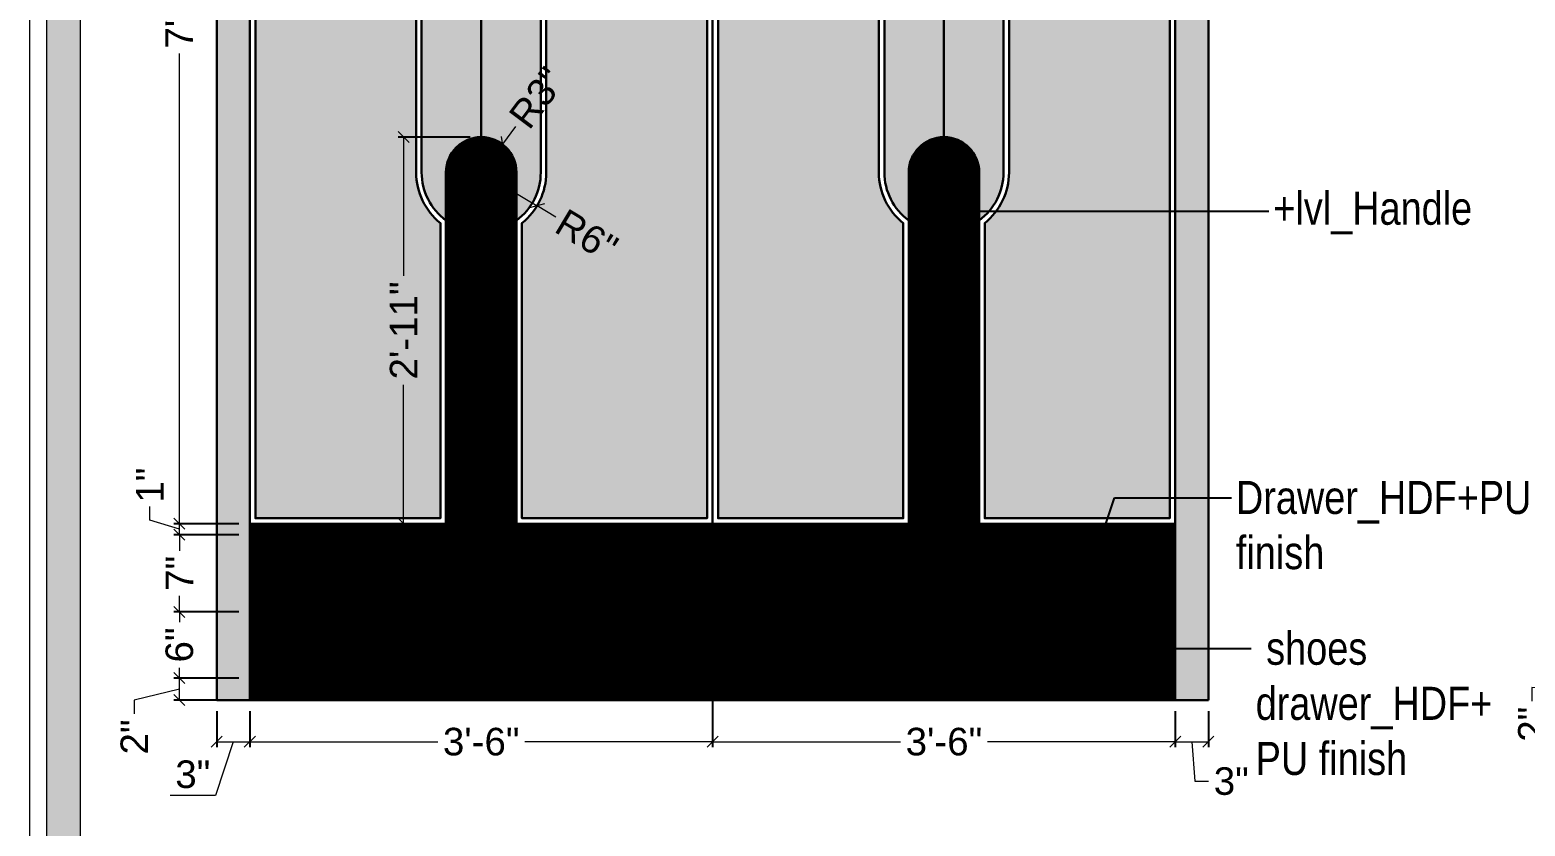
# Model space of a CAD drawing. Header units: millimetres. Extents: x 56222 to 3066687, y -650199 to -121287.
# Drawn here: x 138097.3 to 138233, y -182938.2 to -182865.9 of the extents above; entities that cross this region are included whole.
import ezdxf
from ezdxf import colors
from ezdxf.entities.mleader import LeaderData, LeaderLine
from ezdxf.math import Vec2, Vec3

# ---------------------------------------------------------------- set-up
doc = ezdxf.new("R2010")
doc.units = ezdxf.units.MM
doc.header["$MEASUREMENT"] = 0
doc.header["$PDMODE"] = 35
doc.linetypes.add('DASHEDX2', pattern=[1.5, 1, -0.5])
doc.layers.get('Defpoints').update_dxf_attribs({"color": 220})
doc.layers.add('AR HATCH-7', color=7, linetype='Continuous')
for name, color, linetype, lineweight in [('dim05', 1, 'Continuous', 13), ('Dimension', 10, 'DASHEDX2', 20), ('FURNITURE', 32, 'Continuous', 9), ('Text', 7, 'Continuous', 15), ('wall', 7, 'Continuous', 30)]:
    doc.layers.add(name, color=color, linetype=linetype, lineweight=lineweight)
doc.styles.add('Arial', font='arial.ttf')
doc.styles.get("Standard").update_dxf_attribs({"font": 'arial.ttf', "height": 6})
doc.styles.add('style4', font='ARIALN.TTF')
doc.dimstyles.new('ISO-25', dxfattribs={"dimtxt": 2.5, "dimasz": 1, "dimexe": 0.5, "dimexo": 1, "dimtad": 0, "dimdec": 1, "dimlunit": 4, "dimtxsty": 'Standard', "dimblk": 'OBLIQUE', "dimcen": 2.5, "dimclrd": 1, "dimclre": 1, "dimclrt": 5, "dimadec": 0, "dimazin": 0, "dimtfac": 1, "dimtdec": 1, "dimtmove": 0, "dimatfit": 3, "dimfxl": 1, "dimlwd": -1, "dimarcsym": 0})
pattern_1 = [(45, (5504.650795535737, 1065.256450134882), (-0.08838834764831845, 0.08838834764831845), [])]

# ---------------------------------------------------------------- blocks, each defined once
blk = doc.blocks.new('_Oblique')
at = {"layer": 'wall', "color": 0, "lineweight": -2}
blk.add_line((-0.5, -0.5), (0.5, 0.5), dxfattribs=at)
blk = doc.blocks.new('*D1042')
at = {"layer": 'Defpoints', "color": 0, "lineweight": 30, "transparency": 16777216}
for p in [(138159.2988874825, -182924.7510904021), (138117.2988874825, -182926.7510904022), (138159.2988874825, -182930.534519313)]:
    blk.add_point(p, dxfattribs=at)
at = {"layer": 'dim05', "color": 1, "linetype": 'Continuous', "lineweight": -2, "transparency": 16777216}
for p, q in [((138159.2988874825, -182925.7510904021), (138159.2988874825, -182931.034519313)), ((138117.2988874825, -182927.7510904022), (138117.2988874825, -182931.034519313))]:
    blk.add_line(p, q, dxfattribs=at)
at = {"layer": 'dim05', "color": 1, "linetype": 'Continuous', "transparency": 16777216}
for p, q in [((138117.2988874825, -182930.534519313), (138134.3519229531, -182930.534519313)), ((138159.2988874825, -182930.534519313), (138142.2458520118, -182930.534519313))]:
    blk.add_line(p, q, dxfattribs=at)
at = {"layer": 'dim05', "color": 1, "transparency": 16777216, "rotation": 180}
blk.add_blockref('_Oblique', (138117.2988874825, -182930.534519313), dxfattribs=at)
at = {"layer": 'dim05', "color": 1, "transparency": 16777216}
blk.add_blockref('_Oblique', (138159.2988874825, -182930.534519313), dxfattribs=at)
at = {"layer": 'dim05', "color": 5, "lineweight": 25, "transparency": 16777216, "insert": (138138.2988874825, -182930.534519313), "char_height": 2.5, "attachment_point": 5, "style": 'Arial'}
blk.add_mtext('3\'-6"', dxfattribs=at)
blk = doc.blocks.new('*D1043')
at = {"layer": 'Defpoints', "color": 0, "lineweight": 30, "transparency": 16777216}
for p in [(138159.2988874825, -182924.7510904021), (138201.2988874825, -182926.7510904021), (138201.2988874825, -182930.534519313)]:
    blk.add_point(p, dxfattribs=at)
at = {"layer": 'dim05', "color": 1, "linetype": 'Continuous', "lineweight": -2, "transparency": 16777216}
for p, q in [((138159.2988874825, -182925.7510904021), (138159.2988874825, -182931.034519313)), ((138201.2988874825, -182927.7510904021), (138201.2988874825, -182931.034519313))]:
    blk.add_line(p, q, dxfattribs=at)
at = {"layer": 'dim05', "color": 1, "linetype": 'Continuous', "transparency": 16777216}
for p, q in [((138159.2988874825, -182930.534519313), (138176.3519229531, -182930.534519313)), ((138201.2988874825, -182930.534519313), (138184.2458520118, -182930.534519313))]:
    blk.add_line(p, q, dxfattribs=at)
at = {"layer": 'dim05', "color": 1, "transparency": 16777216, "rotation": 180}
blk.add_blockref('_Oblique', (138159.2988874825, -182930.534519313), dxfattribs=at)
at = {"layer": 'dim05', "color": 1, "transparency": 16777216}
blk.add_blockref('_Oblique', (138201.2988874825, -182930.534519313), dxfattribs=at)
at = {"layer": 'dim05', "color": 5, "lineweight": 25, "transparency": 16777216, "insert": (138180.2988874825, -182930.534519313), "char_height": 2.5, "attachment_point": 5, "style": 'Arial'}
blk.add_mtext('3\'-6"', dxfattribs=at)
blk = doc.blocks.new('*D1044')
at = {"layer": 'Defpoints', "color": 0, "lineweight": 30, "transparency": 16777216}
for p in [(138201.2988874825, -182926.7510904021), (138204.2988874825, -182926.7510904021), (138204.2988874825, -182930.534519313)]:
    blk.add_point(p, dxfattribs=at)
at = {"layer": 'dim05', "color": 1, "linetype": 'Continuous', "lineweight": -2, "transparency": 16777216}
for p, q in [((138201.2988874825, -182927.7510904021), (138201.2988874825, -182931.034519313)), ((138204.2988874825, -182927.7510904021), (138204.2988874825, -182931.034519313))]:
    blk.add_line(p, q, dxfattribs=at)
at = {"layer": 'dim05', "color": 1, "linetype": 'Continuous', "transparency": 16777216}
for p, q in [((138201.2988874825, -182930.534519313), (138204.2988874825, -182930.534519313)), ((138202.7988874825, -182930.534519313), (138203.0680811604, -182934.1165937157)), ((138203.0680811604, -182934.1165937157), (138204.3180811604, -182934.1165937157))]:
    blk.add_line(p, q, dxfattribs=at)
at = {"layer": 'dim05', "color": 1, "transparency": 16777216, "rotation": 180}
blk.add_blockref('_Oblique', (138201.2988874825, -182930.534519313), dxfattribs=at)
at = {"layer": 'dim05', "color": 1, "transparency": 16777216}
blk.add_blockref('_Oblique', (138204.2988874825, -182930.534519313), dxfattribs=at)
at = {"layer": 'dim05', "color": 5, "lineweight": 25, "transparency": 16777216, "insert": (138206.3789611058, -182934.1165937157), "char_height": 2.5, "attachment_point": 5, "style": 'Arial'}
blk.add_mtext('3"', dxfattribs=at)
blk = doc.blocks.new('*D1096')
at = {"layer": 'Defpoints', "color": 0, "lineweight": 30, "transparency": 16777216}
for p in [(138236.3520301566, -182924.7510904022), (138242.2871640475, -182924.7510904022), (138242.2871640475, -182926.7510904022)]:
    blk.add_point(p, dxfattribs=at)
at = {"layer": 'dim05', "color": 1, "linetype": 'Continuous', "lineweight": -2, "transparency": 16777216}
for p, q in [((138241.2871640475, -182924.7510904022), (138235.8520301566, -182924.7510904022)), ((138241.2871640475, -182926.7510904022), (138235.8520301566, -182926.7510904022))]:
    blk.add_line(p, q, dxfattribs=at)
at = {"layer": 'dim05', "color": 1, "linetype": 'Continuous', "transparency": 16777216}
for p, q in [((138236.3520301566, -182926.7510904022), (138236.3520301566, -182924.7510904022)), ((138236.3520301566, -182925.7510904022), (138233.6594141945, -182925.6102940507)), ((138233.6594141945, -182925.6102940507), (138233.6594141945, -182926.8602940507))]:
    blk.add_line(p, q, dxfattribs=at)
at = {"layer": 'dim05', "color": 1, "transparency": 16777216}
for p, rotation in [((138236.3520301566, -182924.7510904022), 90), ((138236.3520301566, -182926.7510904022), 270)]:
    blk.add_blockref('_Oblique', p, dxfattribs=dict(at, rotation=rotation))
at = {"layer": 'dim05', "color": 5, "lineweight": 25, "transparency": 16777216, "insert": (138233.6594141944, -182928.9433431639), "char_height": 2.5, "attachment_point": 5, "rotation": 90, "style": 'Arial'}
blk.add_mtext('2"', dxfattribs=at)
blk = doc.blocks.new('*D1066')
at = {"layer": 'Defpoints', "color": 0, "lineweight": 30, "transparency": 16777216}
for p in [(138110.9091439591, -182924.7510904022), (138117.2988874825, -182924.7510904022), (138117.2988874825, -182926.7510904022)]:
    blk.add_point(p, dxfattribs=at)
at = {"layer": 'dim05', "color": 1, "linetype": 'Continuous', "lineweight": -2, "transparency": 16777216}
for p, q in [((138116.2988874825, -182924.7510904022), (138110.4091439591, -182924.7510904022)), ((138116.2988874825, -182926.7510904022), (138110.4091439591, -182926.7510904022))]:
    blk.add_line(p, q, dxfattribs=at)
at = {"layer": 'dim05', "color": 1, "linetype": 'Continuous', "transparency": 16777216}
for p, q in [((138110.9091439591, -182926.7510904022), (138110.9091439591, -182924.7510904022)), ((138110.9091439591, -182925.7510904022), (138106.8113378726, -182926.7629239599)), ((138106.8113378726, -182926.7629239599), (138106.8113378726, -182928.0129239599))]:
    blk.add_line(p, q, dxfattribs=at)
at = {"layer": 'dim05', "color": 1, "transparency": 16777216}
for p, rotation in [((138110.9091439591, -182924.7510904022), 90), ((138110.9091439591, -182926.7510904022), 270)]:
    blk.add_blockref('_Oblique', p, dxfattribs=dict(at, rotation=rotation))
at = {"layer": 'dim05', "color": 5, "lineweight": 25, "transparency": 16777216, "insert": (138106.8113378725, -182930.0959730731), "char_height": 2.5, "attachment_point": 5, "rotation": 90, "style": 'Arial'}
blk.add_mtext('2"', dxfattribs=at)
blk = doc.blocks.new('*D1067')
at = {"layer": 'Defpoints', "color": 0, "lineweight": 30, "transparency": 16777216}
for p in [(138114.2988874825, -182926.7510904022), (138117.2988874825, -182926.7510904022), (138117.2988874825, -182930.534519313)]:
    blk.add_point(p, dxfattribs=at)
at = {"layer": 'dim05', "color": 1, "linetype": 'Continuous', "lineweight": -2, "transparency": 16777216}
for p, q in [((138114.2988874825, -182927.7510904022), (138114.2988874825, -182931.034519313)), ((138117.2988874825, -182927.7510904022), (138117.2988874825, -182931.034519313))]:
    blk.add_line(p, q, dxfattribs=at)
at = {"layer": 'dim05', "color": 1, "linetype": 'Continuous', "transparency": 16777216}
for p, q in [((138115.7988874825, -182930.534519313), (138114.1857433036, -182935.3981172646)), ((138114.2988874825, -182930.534519313), (138117.2988874825, -182930.534519313)), ((138114.1857433036, -182935.3981172646), (138110.0639834127, -182935.3981172646))]:
    blk.add_line(p, q, dxfattribs=at)
at = {"layer": 'dim05', "color": 1, "transparency": 16777216, "rotation": 180}
blk.add_blockref('_Oblique', (138114.2988874825, -182930.534519313), dxfattribs=at)
at = {"layer": 'dim05', "color": 1, "transparency": 16777216}
blk.add_blockref('_Oblique', (138117.2988874825, -182930.534519313), dxfattribs=at)
at = {"layer": 'dim05', "color": 5, "lineweight": 25, "transparency": 16777216, "insert": (138112.1248633582, -182933.4958321349), "char_height": 2.5, "attachment_point": 5, "style": 'Arial'}
blk.add_mtext('3"', dxfattribs=at)
blk = doc.blocks.new('*D1068')
at = {"layer": 'Defpoints', "color": 0, "lineweight": 30, "transparency": 16777216}
for p in [(138110.9091439593, -182918.7510904022), (138117.2988874825, -182918.7510904022), (138117.2988874825, -182924.7510904022)]:
    blk.add_point(p, dxfattribs=at)
at = {"layer": 'dim05', "color": 1, "linetype": 'Continuous', "lineweight": -2, "transparency": 16777216}
for p, q in [((138116.2988874825, -182918.7510904022), (138110.4091439593, -182918.7510904022)), ((138116.2988874825, -182924.7510904022), (138110.4091439593, -182924.7510904022))]:
    blk.add_line(p, q, dxfattribs=at)
at = {"layer": 'dim05', "color": 1, "linetype": 'Continuous', "transparency": 16777216}
for p, q in [((138110.9091439593, -182918.7510904022), (138110.9091439593, -182919.6825365141)), ((138110.9091439593, -182924.7510904022), (138110.9091439593, -182923.8196442903))]:
    blk.add_line(p, q, dxfattribs=at)
at = {"layer": 'dim05', "color": 1, "transparency": 16777216}
for p, rotation in [((138110.9091439593, -182918.7510904022), 90), ((138110.9091439593, -182924.7510904022), 270)]:
    blk.add_blockref('_Oblique', p, dxfattribs=dict(at, rotation=rotation))
at = {"layer": 'dim05', "color": 5, "lineweight": 25, "transparency": 16777216, "insert": (138110.909143959, -182921.7510904022), "char_height": 2.5, "attachment_point": 5, "rotation": 90, "style": 'Arial'}
blk.add_mtext('6"', dxfattribs=at)
blk = doc.blocks.new('*D1069')
at = {"layer": 'Defpoints', "color": 0, "lineweight": 30, "transparency": 16777216}
for p in [(138110.9091439593, -182911.7510903978), (138117.2988874825, -182911.7510903978), (138117.2988874825, -182918.7510904022)]:
    blk.add_point(p, dxfattribs=at)
at = {"layer": 'dim05', "color": 1, "linetype": 'Continuous', "lineweight": -2, "transparency": 16777216}
for p, q in [((138116.2988874825, -182911.7510903978), (138110.4091439593, -182911.7510903978)), ((138116.2988874825, -182918.7510904022), (138110.4091439593, -182918.7510904022))]:
    blk.add_line(p, q, dxfattribs=at)
at = {"layer": 'dim05', "color": 1, "linetype": 'Continuous', "transparency": 16777216}
for p, q in [((138110.9091439593, -182911.7510903978), (138110.9091439593, -182913.1995897179)), ((138110.9091439593, -182918.7510904022), (138110.9091439593, -182917.3025910821))]:
    blk.add_line(p, q, dxfattribs=at)
at = {"layer": 'dim05', "color": 1, "transparency": 16777216}
for p, rotation in [((138110.9091439593, -182911.7510903978), 90), ((138110.9091439593, -182918.7510904022), 270)]:
    blk.add_blockref('_Oblique', p, dxfattribs=dict(at, rotation=rotation))
at = {"layer": 'dim05', "color": 5, "lineweight": 25, "transparency": 16777216, "insert": (138110.9091439593, -182915.2510904), "char_height": 2.5, "attachment_point": 5, "rotation": 90, "style": 'Arial'}
blk.add_mtext('7"', dxfattribs=at)
blk = doc.blocks.new('*D1070')
at = {"layer": 'Defpoints', "color": 0, "lineweight": 30, "transparency": 16777216}
for p in [(138110.9091439594, -182910.7510903978), (138117.2988874825, -182910.7510903978), (138117.2988874825, -182911.7510903978)]:
    blk.add_point(p, dxfattribs=at)
at = {"layer": 'dim05', "color": 1, "linetype": 'Continuous', "transparency": 16777216}
for p, q in [((138108.2165279976, -182910.4433056093), (138108.2165279976, -182909.1933056093)), ((138110.9091439594, -182910.7510903978), (138110.9091439594, -182909.7510903978)), ((138110.9091439594, -182911.2510903978), (138108.2165279976, -182910.4433056093)), ((138110.9091439594, -182911.7510903978), (138110.9091439594, -182910.7510903978)), ((138110.9091439594, -182911.7510903978), (138110.9091439594, -182910.7510903978)), ((138110.9091439594, -182911.7510903978), (138110.9091439594, -182912.7510903978))]:
    blk.add_line(p, q, dxfattribs=at)
at = {"layer": 'dim05', "color": 1, "linetype": 'Continuous', "lineweight": -2, "transparency": 16777216}
for p, q in [((138116.2988874825, -182910.7510903978), (138110.4091439594, -182910.7510903978)), ((138116.2988874825, -182911.7510903978), (138110.4091439594, -182911.7510903978))]:
    blk.add_line(p, q, dxfattribs=at)
at = {"layer": 'dim05', "color": 1, "transparency": 16777216}
for p, rotation in [((138110.9091439594, -182910.7510903978), 270), ((138110.9091439594, -182911.7510903978), 90)]:
    blk.add_blockref('_Oblique', p, dxfattribs=dict(at, rotation=rotation))
at = {"layer": 'dim05', "color": 5, "lineweight": 25, "transparency": 16777216, "insert": (138108.2165279975, -182907.2492401249), "char_height": 2.5, "attachment_point": 5, "rotation": 90, "style": 'Arial'}
blk.add_mtext('1"', dxfattribs=at)
blk = doc.blocks.new('*D1071')
at = {"layer": 'Defpoints', "color": 0, "lineweight": 30, "transparency": 16777216}
for p in [(138110.9091439594, -182817.581249175), (138125.0963321718, -182817.581249175), (138117.2988874825, -182910.7510903978)]:
    blk.add_point(p, dxfattribs=at)
at = {"layer": 'dim05', "color": 1, "linetype": 'Continuous', "lineweight": -2, "transparency": 16777216}
for p, q in [((138124.0963321718, -182817.581249175), (138110.4091439594, -182817.581249175)), ((138116.2988874825, -182910.7510903978), (138110.4091439594, -182910.7510903978))]:
    blk.add_line(p, q, dxfattribs=at)
at = {"layer": 'dim05', "color": 1, "linetype": 'Continuous', "transparency": 16777216}
for p, q in [((138110.9091439594, -182817.581249175), (138110.9091439594, -182860.2285845203)), ((138110.9091439594, -182910.7510903978), (138110.9091439594, -182868.1037550524))]:
    blk.add_line(p, q, dxfattribs=at)
at = {"layer": 'dim05', "color": 1, "transparency": 16777216}
for p, rotation in [((138110.9091439594, -182817.581249175), 90), ((138110.9091439594, -182910.7510903978), 270)]:
    blk.add_blockref('_Oblique', p, dxfattribs=dict(at, rotation=rotation))
at = {"layer": 'dim05', "color": 5, "lineweight": 25, "transparency": 16777216, "insert": (138110.9091439594, -182864.1661697864), "char_height": 2.5, "attachment_point": 5, "rotation": 90, "style": 'Arial'}
blk.add_mtext('7\'-9"', dxfattribs=at)
blk = doc.blocks.new('*D1073')
at = {"layer": 'Defpoints', "color": 0, "lineweight": 30, "transparency": 16777216}
for p in [(138131.2545048499, -182875.6763050755), (138138.2988874825, -182875.6763050755), (138138.2988874824, -182910.7510903978)]:
    blk.add_point(p, dxfattribs=at)
at = {"layer": 'dim05', "color": 1, "linetype": 'Continuous', "lineweight": -2, "transparency": 16777216}
for p, q in [((138137.2988874825, -182875.6763050755), (138130.7545048499, -182875.6763050755)), ((138137.2988874824, -182910.7510903978), (138130.7545048499, -182910.7510903978))]:
    blk.add_line(p, q, dxfattribs=at)
at = {"layer": 'dim05', "color": 1, "linetype": 'Continuous', "transparency": 16777216}
for p, q in [((138131.2545048499, -182875.6763050755), (138131.2545048499, -182888.2733839576)), ((138131.2545048499, -182910.7510903978), (138131.2545048499, -182898.1540115156))]:
    blk.add_line(p, q, dxfattribs=at)
at = {"layer": 'dim05', "color": 1, "transparency": 16777216}
for p, rotation in [((138131.2545048499, -182875.6763050755), 90), ((138131.2545048499, -182910.7510903978), 270)]:
    blk.add_blockref('_Oblique', p, dxfattribs=dict(at, rotation=rotation))
at = {"layer": 'dim05', "color": 5, "lineweight": 25, "transparency": 16777216, "insert": (138131.2545048499, -182893.2136977366), "char_height": 2.5, "attachment_point": 5, "rotation": 90, "style": 'Arial'}
blk.add_mtext('2\'-11"', dxfattribs=at)
blk = doc.blocks.new('*D1074')
at = {"layer": 'Defpoints', "color": 0, "lineweight": 30, "transparency": 16777216}
for p in [(138140.2197933293, -182876.3169251762), (138138.2988874824, -182878.8765429238)]:
    blk.add_point(p, dxfattribs=at)
at = {"layer": 'dim05', "color": 1, "linetype": 'Continuous', "transparency": 16777216}
for p in [(138141.420270255, -182874.7172829816), (138138.2988874824, -182878.8765429238)]:
    blk.add_line(p, (138140.2197933293, -182876.3169251762), dxfattribs=at)
at = {"layer": 'dim05', "color": 1, "transparency": 16777216, "rotation": 233.113021800802}
blk.add_blockref('_Oblique', (138140.2197933293, -182876.3169251762), dxfattribs=at)
at = {"layer": 'dim05', "color": 5, "lineweight": 25, "transparency": 16777216, "insert": (138143.3758561746, -182872.1114538437), "char_height": 2.5, "attachment_point": 5, "rotation": 53.11302180080201, "style": 'Arial'}
blk.add_mtext('R3"', dxfattribs=at)
blk = doc.blocks.new('*D1075')
at = {"layer": 'Defpoints', "color": 0, "lineweight": 30, "transparency": 16777216}
for p in [(138138.2988874826, -182878.8765429237), (138143.3643574719, -182881.9115627321)]:
    blk.add_point(p, dxfattribs=at)
at = {"layer": 'dim05', "color": 1, "linetype": 'Continuous', "transparency": 16777216}
for p in [(138138.2988874826, -182878.8765429237), (138145.0799798588, -182882.939492606)]:
    blk.add_line(p, (138143.3643574719, -182881.9115627321), dxfattribs=at)
at = {"layer": 'dim05', "color": 1, "transparency": 16777216, "rotation": 149.0717049995897}
blk.add_blockref('_Oblique', (138143.3643574719, -182881.9115627321), dxfattribs=at)
at = {"layer": 'dim05', "color": 5, "lineweight": 25, "transparency": 16777216, "insert": (138147.8747415999, -182884.6139980837), "char_height": 2.5, "attachment_point": 5, "rotation": 329.07170499958966, "style": 'Arial'}
blk.add_mtext('R6"', dxfattribs=at)

msp = doc.modelspace()

# ---------------------------------------------------------------- hatches: boundary and pattern name
at = {"layer": 'AR HATCH-7', "lineweight": 30, "true_color": 0xe7e2df, "transparency": 33554687}
h = msp.add_hatch(color=254, dxfattribs=at)
h.dxf.hatch_style = 1
h.paths.add_polyline_path([(138117.2988874825, -182808.7510904022), (138114.2988874825, -182808.7510904022), (138114.2988874825, -182926.7510904021), (138117.2988874825, -182926.7510904021)])
h.paths.add_polyline_path([(138204.2988874824, -182808.7510904022), (138201.2988874824, -182808.7510904022), (138201.2988874824, -182926.7510904021), (138204.2988874825, -182926.7510904021)])
h = msp.add_hatch(color=254, dxfattribs=at)
h.dxf.hatch_style = 1
edge = h.paths.add_edge_path()
edge.add_line((138143.7039981038, -182808.7510904021), (138138.2988874825, -182808.7510904021))
edge.add_line((138138.2988874825, -182808.7510904021), (138138.2988874825, -182875.6763050754))
edge.add_arc((138138.2988874824, -182878.8765429238), 3.200237848388497, 5.210267772781663e-10, 89.99999999947897, ccw=False)
edge.add_line((138141.4991253308, -182878.8765429238), (138141.4991253308, -182883.2324238385))
edge.add_arc((138138.2988874825, -182878.8765429238), 5.405110621352224, 306.3044869482983, 360)
edge.add_line((138143.7039981038, -182878.8765429238), (138143.7039981038, -182808.7510904021))
edge = h.paths.add_edge_path()
edge.add_line((138138.2988874825, -182808.7510904021), (138132.8937768611, -182808.7510904021))
edge.add_line((138132.8937768611, -182808.7510904021), (138132.8937768611, -182878.8765429238))
edge.add_arc((138138.2988874825, -182878.8765429238), 5.405110621359199, 180, 233.6955130517016)
edge.add_line((138135.0986496341, -182883.2324238385), (138135.0986496341, -182878.8765429238))
edge.add_arc((138138.2988874825, -182878.8765429238), 3.200237848359393, 90, 180, ccw=False)
edge.add_line((138138.2988874825, -182875.6763050754), (138138.2988874825, -182808.7510904021))
edge = h.paths.add_edge_path()
edge.add_line((138180.2988874825, -182808.7510904021), (138174.8937768611, -182808.7510904021))
edge.add_line((138174.8937768611, -182808.7510904021), (138174.8937768611, -182878.8765429238))
edge.add_arc((138180.2988874825, -182878.8765429237), 5.405110621417407, 180.000000000617, 233.6955130515697)
edge.add_line((138177.0986496341, -182883.2324238385), (138177.0986496341, -182878.8765429238))
edge.add_arc((138180.2988874825, -182878.8765429238), 3.200237848359393, 90, 180.0000000005211, ccw=False)
edge.add_line((138180.2988874825, -182875.6763050754), (138180.2988874825, -182808.7510904021))
edge = h.paths.add_edge_path()
edge.add_line((138185.7039981038, -182808.7510904021), (138180.2988874825, -182808.7510904021))
edge.add_line((138180.2988874825, -182808.7510904021), (138180.2988874825, -182875.6763050754))
edge.add_arc((138180.2988874824, -182878.8765429238), 3.200237848359393, 0, 89.99999999947897, ccw=False)
edge.add_line((138183.4991253308, -182878.8765429238), (138183.4991253308, -182883.2324238385))
edge.add_arc((138180.2988874824, -182878.8765429237), 5.405110621433596, 306.3044869484303, 359.999999999383)
edge.add_line((138185.7039981038, -182878.8765429238), (138185.7039981038, -182808.7510904021))
at = {"layer": 'AR HATCH-7', "lineweight": 30, "true_color": 0xfac7c9}
h = msp.add_hatch(color=254, dxfattribs=at)
h.dxf.hatch_style = 1
edge = h.paths.add_edge_path()
edge.add_arc((138155.403183637, -182821.4769530204), 3.395703845482785, 0, 90)
edge.add_line((138155.403183637, -182818.0812491749), (138147.5997019493, -182818.0812491749))
edge.add_arc((138147.5997019493, -182821.4769530204), 3.395703845482785, 90, 180)
edge.add_line((138144.2039981038, -182821.4769530204), (138144.2039981038, -182878.8765429238))
edge.add_arc((138138.2988874825, -182878.8765429238), 5.905110621359199, -51.19909081548178, 2.823981049004942e-10, ccw=False)
edge.add_line((138141.9991253308, -182883.4785611024), (138141.9991253308, -182910.2510903977))
edge.add_line((138141.9991253308, -182910.2510903977), (138158.7988874824, -182910.2510903978))
edge.add_line((138158.7988874824, -182910.2510903978), (138158.7988874825, -182821.4769530204))
edge = h.paths.add_edge_path()
edge.add_arc((138128.9980730156, -182821.4769530204), 3.395703845482785, 0, 90)
edge.add_line((138128.9980730156, -182818.0812491749), (138121.1945913279, -182818.0812491749))
edge.add_arc((138121.1945913279, -182821.4769530204), 3.395703845482785, 90, 180)
edge.add_line((138117.7988874825, -182821.4769530204), (138117.7988874823, -182910.2510903977))
edge.add_line((138117.7988874823, -182910.2510903977), (138134.598649634, -182910.2510903977))
edge.add_line((138134.598649634, -182910.2510903977), (138134.5986496341, -182883.4785611024))
edge.add_arc((138138.2988874825, -182878.8765429238), 5.905110621334782, 179.9999999997176, 231.1990908154818, ccw=False)
edge.add_line((138132.3937768611, -182878.8765429238), (138132.3937768611, -182821.4769530204))
edge = h.paths.add_edge_path()
edge.add_arc((138170.9980730156, -182821.4769530204), 3.395703845482785, 0, 90)
edge.add_line((138170.9980730156, -182818.0812491749), (138163.1945913279, -182818.0812491749))
edge.add_arc((138163.1945913279, -182821.4769530204), 3.395703845482785, 90, 180)
edge.add_line((138159.7988874825, -182821.4769530204), (138159.7988874823, -182910.2510903978))
edge.add_line((138159.7988874823, -182910.2510903978), (138176.598649634, -182910.2510903978))
edge.add_line((138176.598649634, -182910.2510903978), (138176.5986496341, -182883.4785611024))
edge.add_arc((138180.2988874825, -182878.8765429238), 5.905110621416619, 180.0000000002824, 231.1990908153956, ccw=False)
edge.add_line((138174.3937768611, -182878.8765429238), (138174.3937768611, -182821.4769530204))
h.paths.add_polyline_path([(138200.7988874824, -182839.9812747154), (138186.2039981038, -182839.9812747154), (138186.2039981038, -182877.8079902618), (138200.7988874825, -182877.8079902618)])
edge = h.paths.add_edge_path()
edge.add_arc((138197.403183637, -182821.4769530204), 3.395703845482785, 0, 90)
edge.add_line((138197.403183637, -182818.0812491749), (138189.5997019493, -182818.0812491749))
edge.add_arc((138189.5997019493, -182821.4769530204), 3.395703845482785, 90, 180)
edge.add_line((138186.2039981038, -182821.4769530204), (138186.2039981038, -182839.9812747154))
edge.add_line((138186.2039981038, -182839.9812747154), (138200.7988874824, -182839.9812747154))
edge.add_line((138200.7988874824, -182839.9812747154), (138200.7988874825, -182821.4769530204))
edge = h.paths.add_edge_path()
edge.add_line((138200.7988874825, -182877.8079902618), (138186.2039981038, -182877.8079902618))
edge.add_line((138186.2039981038, -182877.8079902618), (138186.2039981038, -182878.8765429238))
edge.add_arc((138180.2988874824, -182878.8765429238), 5.905110621417407, 308.8009091846044, 359.9999999997176, ccw=False)
edge.add_line((138183.9991253308, -182883.4785611024), (138183.9991253308, -182910.2510903978))
edge.add_line((138183.9991253308, -182910.2510903978), (138200.7988874824, -182910.2510903978))
edge.add_line((138200.7988874824, -182910.2510903978), (138200.7988874825, -182877.8079902618))
at = {"layer": 'AR HATCH-7', "lineweight": 30, "true_color": 0xe7e9e7, "transparency": 33554687}
h = msp.add_hatch(dxfattribs=at)
h.set_pattern_fill('ANSI31', color=254)
h.set_pattern_definition(pattern_1)
edge = h.paths.add_edge_path()
edge.add_arc((138138.2988874825, -182878.8765429237), 3.200237848330289, 90, 180.000000000521)
edge.add_line((138135.0986496341, -182878.8765429238), (138135.0986496341, -182910.7510903977))
edge.add_line((138135.0986496341, -182910.7510903977), (138138.2988874825, -182910.7510903977))
edge.add_line((138138.2988874825, -182910.7510903977), (138138.2988874825, -182875.6763050754))
edge = h.paths.add_edge_path()
edge.add_arc((138138.2988874824, -182878.8765429238), 3.200237848388497, 0, 89.99999999947893)
edge.add_line((138138.2988874825, -182875.6763050754), (138138.2988874825, -182910.7510903977))
edge.add_line((138138.2988874825, -182910.7510903977), (138141.4991253308, -182910.7510903977))
edge.add_line((138141.4991253308, -182910.7510903977), (138141.4991253308, -182878.8765429238))
edge = h.paths.add_edge_path()
edge.add_arc((138180.2988874825, -182878.8765429238), 3.200237848359393, 90, 180)
edge.add_line((138177.0986496341, -182878.8765429238), (138177.0986496341, -182910.7510903977))
edge.add_line((138177.0986496341, -182910.7510903977), (138180.2988874825, -182910.7510903977))
edge.add_line((138180.2988874825, -182910.7510903977), (138180.2988874825, -182875.6763050754))
edge = h.paths.add_edge_path()
edge.add_arc((138180.2988874825, -182878.8765429238), 3.200237848359393, 0, 90)
edge.add_line((138180.2988874825, -182875.6763050754), (138180.2988874825, -182910.7510903977))
edge.add_line((138180.2988874825, -182910.7510903977), (138183.4991253308, -182910.7510903977))
edge.add_line((138183.4991253308, -182910.7510903977), (138183.4991253308, -182878.8765429238))
h = msp.add_hatch(dxfattribs=at)
h.set_pattern_fill('ANSI31', color=254)
h.set_pattern_definition(pattern_1)
h.paths.add_polyline_path([(138138.2988874825, -182910.7510903977), (138117.2988874825, -182910.7510903977), (138117.2988874825, -182918.7510904021), (138138.2988874825, -182918.7510904021)])
h.paths.add_polyline_path([(138159.2988874825, -182910.7510903977), (138138.2988874825, -182910.7510903977), (138138.2988874825, -182918.7510904021), (138159.2988874825, -182918.7510904022)])
h.paths.add_polyline_path([(138180.2988874825, -182910.7510903977), (138159.2988874825, -182910.7510903977), (138159.2988874825, -182918.7510904022), (138180.2988874825, -182918.7510904022)])
h.paths.add_polyline_path([(138201.2988874824, -182910.7510903978), (138180.2988874825, -182910.7510903978), (138180.2988874825, -182918.7510904022), (138201.2988874824, -182918.7510904022)])
h = msp.add_hatch(dxfattribs=at)
h.set_pattern_fill('ANSI31', color=254)
h.set_pattern_definition(pattern_1)
h.paths.add_polyline_path([(138201.2988874824, -182918.7510904022), (138159.2988874825, -182918.7510904021), (138159.2988874825, -182919.7510904022), (138159.2988874825, -182924.7510904021), (138201.2988874824, -182924.7510904021)])
h.paths.add_polyline_path([(138159.2988874825, -182919.7510904022), (138159.2988874825, -182918.7510904022), (138117.2988874825, -182918.7510904021), (138117.2988874825, -182924.7510904021), (138159.2988874825, -182924.7510904021)])
h = msp.add_hatch(dxfattribs=at)
h.set_pattern_fill('ANSI31', color=254)
h.set_pattern_definition(pattern_1)
h.paths.add_polyline_path([(138201.2988874824, -182924.7510904021), (138117.2988874825, -182924.7510904021), (138117.2988874825, -182926.7510904021), (138201.2988874824, -182926.7510904021)])
at = {"layer": 'Dimension', "linetype": 'Continuous', "true_color": 0xd39e00}
h = msp.add_hatch(color=42, dxfattribs=at)
h.paths.add_polyline_path([(138098.865808629, -182727.1853541701), (138098.865808629, -183033.95136413), (138534.6901303796, -183033.95136413), (138534.6901303796, -182727.1853541701)])
h.paths.add_polyline_path([(138101.9245089621, -182730.2440545029), (138531.6314300467, -182730.2440545029), (138531.6314300467, -183030.8926637972), (138101.9245089621, -183030.8926637972)], flags=16)

# ---------------------------------------------------------------- linework, layer by layer
at = {"layer": 'Dimension', "color": 42, "linetype": 'Continuous', "true_color": 0xd39e00}
for points in [[(138097.3364584626, -182725.6560040037), (138536.219480546, -182725.6560040037), (138536.219480546, -183035.4807142965), (138097.3364584626, -183035.4807142965)], [(138098.865808629, -182727.1853541701), (138534.6901303796, -182727.1853541701), (138534.6901303796, -183033.95136413), (138098.865808629, -183033.95136413)], [(138101.9245089621, -182730.2440545029), (138531.6314300467, -182730.2440545029), (138531.6314300467, -183030.8926637972), (138101.9245089621, -183030.8926637972)]]:
    msp.add_lwpolyline(points, close=True, dxfattribs=at)
at = {"layer": 'FURNITURE', "lineweight": 30}
for p, q in [((138114.2988874825, -182808.7510904022), (138114.2988874825, -182926.7510904021)), ((138117.2988874825, -182808.7510904021), (138117.2988874825, -182926.7510904022)), ((138138.2988874825, -182808.7510904021), (138138.2988874824, -182910.7510903977)), ((138159.2988874825, -182919.7510904022), (138159.2988874825, -182808.7510904022)), ((138180.2988874824, -182910.7510903978), (138180.2988874825, -182808.7510904022)), ((138201.2988874824, -182926.7510904021), (138201.2988874824, -182808.7510904022)), ((138204.2988874825, -182926.7510904021), (138204.2988874824, -182808.7510904022)), ((138135.0986496341, -182878.8765429238), (138135.098649634, -182910.7510903977)), ((138141.4991253308, -182878.8765429238), (138141.4991253307, -182910.7510903977)), ((138177.0986496341, -182878.8765429238), (138177.098649634, -182910.7510903978)), ((138183.4991253308, -182878.8765429238), (138183.4991253307, -182910.7510903978)), ((138117.2988874824, -182910.7510903977), (138201.2988874823, -182910.7510903978)), ((138138.2988874824, -182910.7510903977), (138138.2988874825, -182918.7510904021)), ((138180.2988874824, -182910.7510903978), (138180.2988874825, -182918.7510904022)), ((138117.2988874825, -182918.7510904021), (138201.2988874824, -182918.7510904022)), ((138159.2988874825, -182919.7510904022), (138159.2988874825, -182924.7510904021)), ((138117.2988874825, -182924.7510904021), (138201.2988874824, -182924.7510904021)), ((138114.2988874825, -182926.7510904021), (138204.2988874825, -182926.7510904021))]:
    msp.add_line(p, q, dxfattribs=at)
at = {"layer": 'FURNITURE', "lineweight": 5}
for p in [(138117.2988874824, -182911.7510903978), (138201.2988874823, -182911.7510903978)]:
    msp.add_line(p, (138159.2988874824, -182911.7510903978), dxfattribs=at)
at = {"layer": 'FURNITURE', "lineweight": 30}
for points in [[(138132.8937768611, -182808.7510904021), (138132.8937768611, -182878.8765429238, 0.2386740552064184), (138135.0986496341, -182883.2324238385)], [(138143.7039981038, -182808.7510904021), (138143.7039981038, -182878.8765429238, -0.2386740552064184), (138141.4991253308, -182883.2324238385)], [(138174.8937768611, -182808.7510904021), (138174.8937768611, -182878.8765429238, 0.2386740552064184), (138177.0986496341, -182883.2324238385)], [(138185.7039981038, -182808.7510904021), (138185.7039981038, -182878.8765429238, -0.2386740552064184), (138183.4991253308, -182883.2324238385)], [(138117.7988874825, -182821.4769530204), (138117.7988874824, -182910.2510903977), (138134.598649634, -182910.2510903977), (138134.5986496341, -182883.4785611024, -0.2271902539686238), (138132.3937768611, -182878.8765429238), (138132.3937768611, -182821.4769530204)], [(138144.2039981038, -182821.4769530204), (138144.2039981038, -182878.8765429238, -0.2271902539686236), (138141.9991253308, -182883.4785611024), (138141.9991253307, -182910.2510903977), (138158.7988874824, -182910.2510903978), (138158.7988874825, -182821.4769530204)], [(138159.7988874825, -182821.4769530204), (138159.7988874824, -182910.2510903978), (138176.598649634, -182910.2510903978), (138176.5986496341, -182883.4785611024, -0.2271902539686238), (138174.3937768611, -182878.8765429238), (138174.3937768611, -182821.4769530204)], [(138186.2039981038, -182821.4769530204), (138186.2039981038, -182878.8765429238, -0.2271902539686236), (138183.9991253308, -182883.4785611024), (138183.9991253307, -182910.2510903978), (138200.7988874824, -182910.2510903978), (138200.7988874824, -182821.4769530204)]]:
    msp.add_lwpolyline(points, format="xyb", dxfattribs=at)
for centre, start, end in [((138138.2988874825, -182878.8765429238), 90, 180), ((138138.2988874825, -182878.8765429238), 0, 90), ((138180.2988874825, -182878.8765429238), 90, 180), ((138180.2988874825, -182878.8765429238), 0, 90)]:
    msp.add_arc(centre, 3.20023784835503, start, end, dxfattribs=at)

# ---------------------------------------------------------------- dimensions: what is measured, and where the dimension line sits
at = {"layer": 'dim05', "color": 27, "lineweight": 25, "true_color": 0x7d5120}
for base, p1, p2, picture, middle in [((138110.9091439594, -182817.581249175), (138117.2988874825, -182910.7510903977), (138125.0963321718, -182817.5812491749), '*D1071', (138110.9091439594, -182864.1661697864)), ((138131.2545048499, -182875.6763050755), (138138.2988874824, -182910.7510903977), (138138.2988874825, -182875.6763050754), '*D1073', (138131.2545048499, -182893.2136977366)), ((138110.9091439594, -182910.7510903978), (138117.2988874825, -182911.7510903978), (138117.2988874825, -182910.7510903977), '*D1070', (138108.2165279975, -182908.5683056093)), ((138110.9091439593, -182911.7510903978), (138117.2988874825, -182918.7510904021), (138117.2988874825, -182911.7510903978), '*D1069', (138110.9091439593, -182915.2510904))]:
    dim = msp.add_linear_dim(base=base, p1=p1, p2=p2, angle=90, dimstyle='ISO-25', override={"dimtxsty": 'Arial', "dimtmove": 1}, dxfattribs=at)
    dim.commit()
    dim.dimension.update_dxf_attribs({"geometry": picture, "text_midpoint": middle})
for center, mpoint, picture, middle in [((138138.2988874824, -182878.8765429238), (138140.2197933293, -182876.3169251762), '*D1074', (138143.3758561746, -182872.1114538437)), ((138138.2988874826, -182878.8765429237), (138143.3643574719, -182881.9115627321), '*D1075', (138147.8747415999, -182884.6139980837))]:
    dim = msp.add_radius_dim(center=center, mpoint=mpoint, dimstyle='ISO-25', override={"dimtxsty": 'Arial', "dimtmove": 1}, dxfattribs=at)
    dim.commit()
    dim.dimension.update_dxf_attribs({"geometry": picture, "text_midpoint": middle})
for base, p1, p2, picture, middle in [((138110.9091439593, -182918.7510904022), (138117.2988874825, -182924.7510904021), (138117.2988874825, -182918.7510904021), '*D1068', (138110.909143959, -182921.7510904022)), ((138110.9091439591, -182924.7510904022), (138117.2988874825, -182926.7510904022), (138117.2988874825, -182924.7510904021), '*D1066', (138106.8113378725, -182928.6379239599)), ((138236.3520301566, -182924.7510904022), (138242.2871640474, -182926.7510904022), (138242.2871640474, -182924.7510904021), '*D1096', (138233.6594141944, -182927.4852940507))]:
    dim = msp.add_linear_dim(base=base, p1=p1, p2=p2, angle=90, dimstyle='ISO-25', override={"dimtxsty": 'Arial', "dimtmove": 1}, dxfattribs=at)
    dim.commit()
    dim.dimension.update_dxf_attribs({"geometry": picture, "text_midpoint": middle, "dimtype": 160})
for base, p1, p2, picture, middle in [((138159.2988874825, -182930.534519313), (138117.2988874825, -182926.7510904022), (138159.2988874825, -182924.7510904021), '*D1042', (138138.2988874825, -182930.534519313)), ((138201.2988874825, -182930.534519313), (138159.2988874825, -182924.7510904021), (138201.2988874825, -182926.7510904021), '*D1043', (138180.2988874825, -182930.534519313))]:
    dim = msp.add_linear_dim(base=base, p1=p1, p2=p2, dimstyle='ISO-25', override={"dimtxsty": 'Arial'}, dxfattribs=at)
    dim.commit()
    dim.dimension.update_dxf_attribs({"geometry": picture, "text_midpoint": middle})
for base, p1, p2, override, picture, middle in [((138117.2988874825, -182930.534519313), (138114.2988874825, -182926.7510904022), (138117.2988874825, -182926.7510904022), {"dimtad": 3, "dimtxsty": 'Arial', "dimtmove": 1}, '*D1067', (138113.5607433036, -182935.3981172646)), ((138204.2988874825, -182930.534519313), (138201.2988874825, -182926.7510904021), (138204.2988874825, -182926.7510904021), {"dimtxsty": 'Arial', "dimtmove": 1}, '*D1044', (138204.9430811604, -182934.1165937157))]:
    dim = msp.add_linear_dim(base=base, p1=p1, p2=p2, dimstyle='ISO-25', override=override, dxfattribs=at)
    dim.commit()
    dim.dimension.update_dxf_attribs({"geometry": picture, "text_midpoint": middle, "dimtype": 160})

# ---------------------------------------------------------------- leaders
at = {"layer": 'Text', "color": 1, "lineweight": 0, "ltscale": 20}
ml = msp.add_multileader_mtext('Standard', dxfattribs=at)
ml.set_content('+lvl_Handle', color=1, style='style4')
ml.set_leader_properties()
ml.build(insert=Vec2(0, 0))
ml.multileader.update_dxf_attribs({"dogleg_length": 2.024561314337916, "arrow_head_size": 2})
ctx = ml.context
ctx.base_point, ctx.char_height, ctx.arrow_head_size, ctx.landing_gap_size, ctx.plane_origin = Vec3(138209.790907304, -182882.3876957928), 3, 2, 0.4, Vec3(138204.4989774507, -182882.3876957928)
notes = []
notes.append((ctx, [(0, (1, 1, 0), (138207.7663459897, -182882.3876957928), (1, 0), 2.024561314337916, [(0, [(138181.0078829135, -182882.3876957928)], 0, [])])]))
ctx.mtext.insert = Vec3(138210.190907304, -182880.6257585486)
ml = msp.add_multileader_mtext('Standard', dxfattribs=at)
ml.set_content('Drawer_HDF+PU \\Pfinish', color=1, style='style4')
ml.set_leader_properties()
ml.build(insert=Vec2(0, 0))
ml.multileader.update_dxf_attribs({"dogleg_length": 2.024561314337916, "arrow_head_size": 2})
ctx = ml.context
ctx.base_point, ctx.char_height, ctx.arrow_head_size, ctx.landing_gap_size, ctx.plane_origin = Vec3(138206.3983495998, -182908.3927861892), 3, 2, 0.4, Vec3(138203.0570965009, -182908.3927861892)
notes.append((ctx, [(0, (1, 1, 0), (138195.7931451673, -182908.3927861892), (1, 0), 10.60520443249334, [(0, [(138193.3072015155, -182915.8496294501)], 0, [])])]))
ctx.mtext.insert = Vec3(138206.7983495998, -182906.8682295725)
ml = msp.add_multileader_mtext('Standard', dxfattribs=at)
ml.set_content(' shoes drawer_HDF+\\PPU finish', color=1, style='style4')
ml.set_leader_properties()
ml.build(insert=Vec2(0, 0))
ml.multileader.update_dxf_attribs({"dogleg_length": 2.024561314337916, "arrow_head_size": 2})
ctx = ml.context
ctx.base_point, ctx.char_height, ctx.arrow_head_size, ctx.landing_gap_size, ctx.plane_origin = Vec3(138208.1929114722, -182922.0707291394), 3, 2, 0.4, Vec3(138202.9009816188, -182922.0707291394)
notes.append((ctx, [(0, (1, 1, 0), (138206.1683501579, -182922.0707291394), (1, 0), 2.024561314337916, [(0, [(138193.1510866334, -182922.0707291394)], 0, [])])]))
ctx.mtext.insert, ctx.mtext.width = Vec3(138208.5929114722, -182920.5451493304), 21.63233287858117
for ctx, leaders in notes:
    for number, flags, end, landing, length, lines in leaders:
        leader = LeaderData()
        leader.index, (leader.has_last_leader_line, leader.has_dogleg_vector, leader.attachment_direction) = number, flags
        leader.last_leader_point, leader.dogleg_vector, leader.dogleg_length = Vec3(end), Vec3(landing), length
        for number, points, colour, breaks in lines:
            line = LeaderLine()
            line.index, line.vertices, line.color, line.breaks = number, Vec3.list(points), colors.encode_raw_color(colour), breaks
            leader.lines.append(line)
        ctx.leaders.append(leader)

doc.saveas('drawing.dxf')
